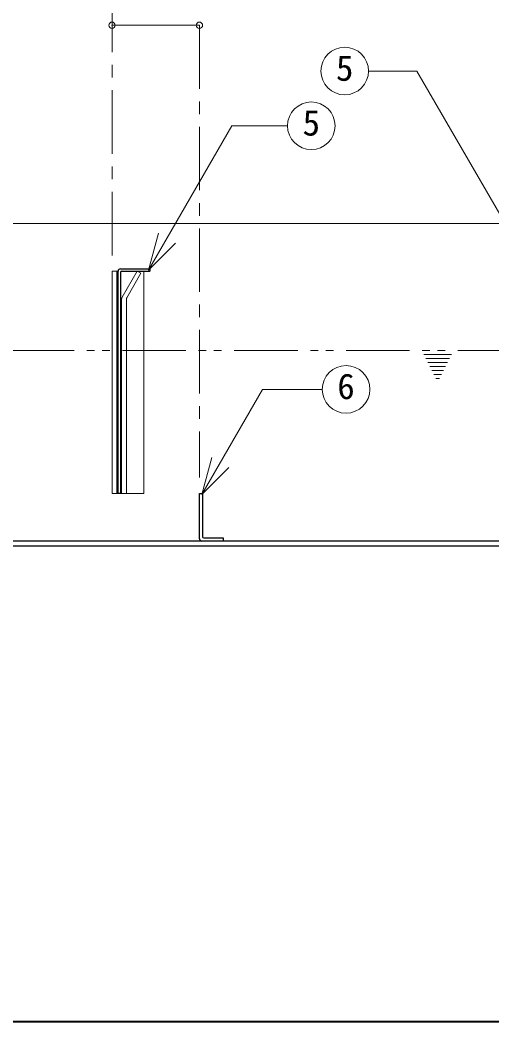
# Model space of a CAD drawing. Units: millimetres at full size, sheet at 1:8; details may follow other scales. Extents: x -1700 to 1540, y -1124 to 1124.
# Drawn here: x -413 to -116, y -1124 to -493 of the extents above; entities that cross this region are included whole.
import ezdxf
from ezdxf.enums import TextEntityAlignment as Align

# ---------------------------------------------------------------- set-up
doc = ezdxf.new("R2010")
doc.units = ezdxf.units.MM
doc.header["$LTSCALE"] = 8
doc.header["$PDMODE"] = 32
doc.header["$PDSIZE"] = 4
doc.linetypes.add('CHAIN1', pattern=[8, 5, -1, 1, -1])
doc.linetypes.add('DOUBLE_CHAIN1', pattern=[8.8, 5, -1, 0.6, -0.6, 0.6, -1])
doc.layers.add('0-A', color=4, linetype='Continuous', lineweight=9)
doc.styles.add('ＭＳ ゴシック', font='')
doc.styles.get('ＭＳ ゴシック').set_extended_font_data('MS Gothic')

msp = doc.modelspace()

# ---------------------------------------------------------------- linework, layer by layer
at = {"layer": '0-A', "linetype": 'CHAIN1'}
for p, q in [((-354.837, -640.985), (-354.837, -450.985)), ((-299.837, -495.985), (-299.837, -780.985))]:
    msp.add_line(p, q, dxfattribs=at)
at = {"layer": '0-A'}
for p, q in [((-354.837, -495.985), (-299.837, -495.985)), ((153.163, -620.985), (-852.837, -620.985)), ((-351.837, -650.985), (-351.087, -650.985)), ((-334.837, -790.985), (-334.837, -650.985)), ((-351.837, -790.985), (-351.087, -790.985)), ((-348.837, -790.985), (-349.587, -790.985)), ((-345.837, -790.985), (-334.837, -790.985))]:
    msp.add_line(p, q, dxfattribs=at)
at = {"layer": '0-A', "color": 7, "lineweight": 18}
for p, q in [((-162.858, -524.816), (-193.371, -524.816)), ((-90.15, -650.75), (-162.858, -524.816)), ((-331.912, -650.234), (-279.433, -559.337)), ((-279.433, -559.337), (-244.38, -559.337)), ((-331.912, -650.234), (-325.701, -627.052)), ((-331.912, -650.234), (-314.942, -633.263)), ((-351.837, -650.985), (-354.837, -650.985)), ((-354.837, -650.985), (-354.837, -790.985)), ((-351.837, -650.985), (-351.837, -790.985)), ((-348.435, -667.289), (-339.022, -650.985)), ((-345.636, -667.637), (-336.772, -652.284)), ((-339.022, -650.985), (-336.772, -652.284)), ((-348.837, -790.985), (-348.837, -668.789)), ((-345.837, -668.387), (-345.837, -790.985)), ((-298.27, -791.587), (-260.051, -725.389)), ((-260.051, -725.389), (-222.513, -725.389)), ((-298.27, -791.587), (-292.059, -768.405)), ((-298.27, -791.587), (-281.3, -774.616)), ((-354.837, -790.985), (-351.837, -790.985)), ((-348.837, -790.985), (-345.837, -790.985))]:
    msp.add_line(p, q, dxfattribs=at)
at = {"layer": '0-A', "color": 5, "lineweight": 25}
for p, q in [((-349.587, -649.485), (-331.087, -649.485)), ((-331.087, -649.485), (-331.087, -650.985)), ((-351.087, -790.985), (-351.087, -650.985)), ((-349.587, -651.735), (-349.587, -790.985)), ((-348.837, -650.985), (-331.087, -650.985)), ((-349.587, -790.985), (-351.087, -790.985)), ((-299.837, -819.485), (-299.837, -790.985)), ((-299.837, -790.985), (-297.837, -790.985)), ((-297.837, -790.985), (-297.837, -818.235)), ((153.163, -820.985), (-852.837, -820.985)), ((-852.837, -823.985), (153.163, -823.985))]:
    msp.add_line(p, q, dxfattribs=at)
at = {"layer": '0-A', "linetype": 'DOUBLE_CHAIN1'}
for p, q in [((-841.117, -700.985), (-14.837, -700.985)), ((-158.587, -703.485), (-141.087, -703.485)), ((-157.337, -705.985), (-142.337, -705.985)), ((-156.087, -708.485), (-143.587, -708.485)), ((-154.837, -710.985), (-144.837, -710.985)), ((-153.587, -713.485), (-146.087, -713.485)), ((-152.337, -715.985), (-147.337, -715.985)), ((-151.087, -718.485), (-148.587, -718.485))]:
    msp.add_line(p, q, dxfattribs=at)
at = {"layer": '0-A', "color": 1, "lineweight": 40}
msp.add_line((1540.163, -1123.985), (-1699.837, -1123.985), dxfattribs=at)
at = {"layer": '0-A', "color": 5, "lineweight": 25}
msp.add_lwpolyline([(-297.087, -818.985), (-284.837, -818.985), (-284.837, -820.985)], dxfattribs=at)
at = {"layer": '0-A', "color": 7, "lineweight": 18}
for centre in [(-208.371, -524.816), (-229.38, -559.337), (-207.513, -725.389)]:
    msp.add_circle(centre, 15, dxfattribs=at)
at = {"layer": '0-A', "color": 5, "lineweight": 25}
for centre, radius, start, end in [((-349.587, -650.985), 1.5, 90, 180), ((-348.837, -651.735), 0.75, 90, 180), ((-298.337, -819.485), 1.5, 180, 270), ((-297.087, -818.235), 0.75, 180, 270)]:
    msp.add_arc(centre, radius, start, end, dxfattribs=at)
at = {"layer": '0-A', "color": 7, "lineweight": 18}
for centre, radius, start, end in [((-348.087, -652.485), 3, 90, 92.27697), ((-345.837, -668.789), 3, 150, 180), ((-344.337, -668.387), 1.5, 150, 180)]:
    msp.add_arc(centre, radius, start, end, dxfattribs=at)
at = {"layer": '0-A', "color": 1}
for p in [(-354.837, -495.985), (-299.837, -495.985)]:
    msp.add_point(p, dxfattribs=at)

# ---------------------------------------------------------------- texts
at = {"layer": '0-A', "color": 7, "style": 'ＭＳ ゴシック'}
for s, p in [('5', (-213.871, -535.816)), ('5', (-234.88, -570.337)), ('6', (-213.013, -736.389))]:
    msp.add_text(s, height=16.13, dxfattribs=at).set_placement(p, align=Align.BOTTOM_LEFT)

doc.saveas('drawing.dxf')
